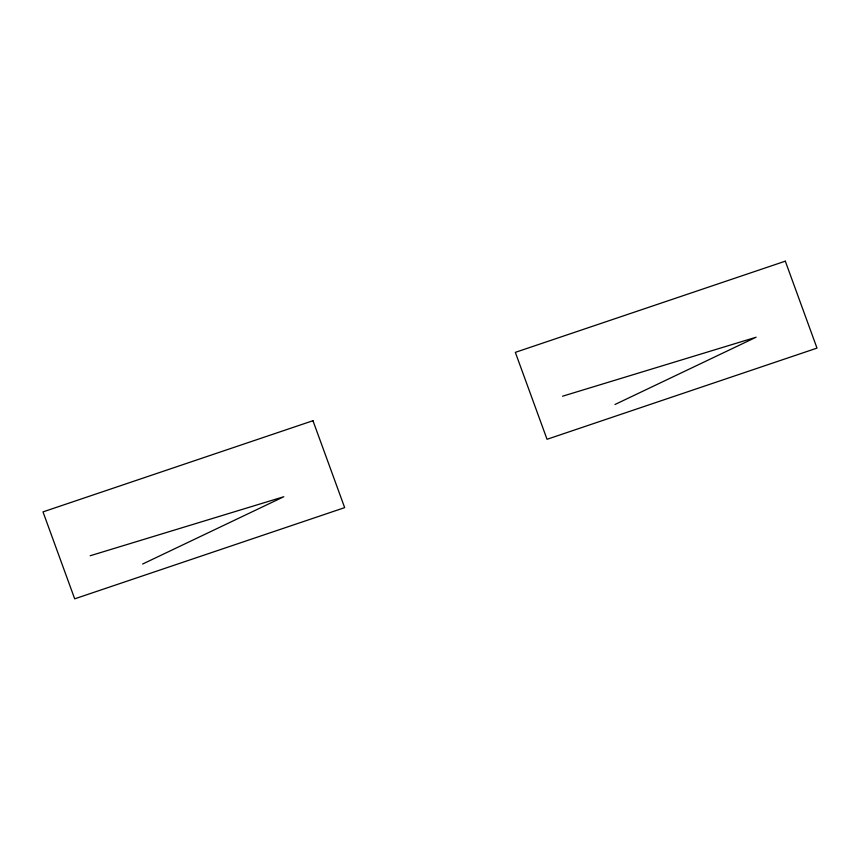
<?xml version="1.0" encoding="UTF-8"?>
<svg xmlns="http://www.w3.org/2000/svg" width="860" height="860" viewBox="0 0 860 860"><rect width="100%" height="100%" fill="white"/><g stroke="black" fill="none" stroke-linecap="round" stroke-linejoin="round"><path stroke-width="1.29" d="M142.631 564.031L283.8 496.736L90.182 555.754M614.975 404.501L756.144 337.206L562.526 396.223M312.965 420.712L43 511.893L74.691 598.829L344.666 507.637L312.965 420.712M785.309 261.171L515.333 352.363L547.035 439.288L817 348.106L785.309 261.171"/></g></svg>
